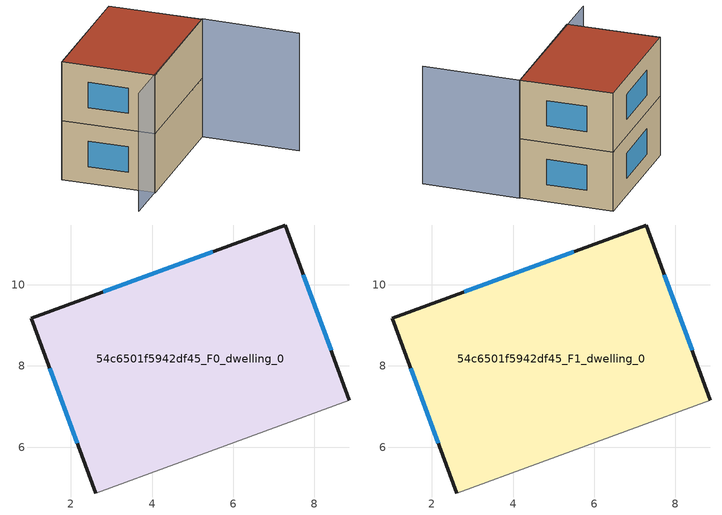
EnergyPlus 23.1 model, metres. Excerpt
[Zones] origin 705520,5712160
54c6501f5942df45_F0_dwelling_0
 floor ground (EU_floor_Construction): 7.28,11.47 8.86,7.16 2.61,4.87 1.02,9.17 z0
 wall outside (EU_wall_Construction): 8.86,7.16 7.28,11.47 1.02,9.17 2.61,4.87 z0:3
 wall adiabatic (EU_wall_Construction): 2.61,4.87 8.86,7.16 z0:3
 window (EU_Window_Construction): 1.48,7.94 2.16,6.09 / 5.5,10.82 2.8,9.83 / 8.41,8.39 7.73,10.24 z0.85:2.15
54c6501f5942df45_F1_dwelling_0
 floor to 54c6501f5942df45_F0_dwelling_0 (EU_floor_Construction): 7.28,11.47 8.86,7.16 2.61,4.87 1.02,9.17 z3
 wall outside (EU_wall_Construction): 8.86,7.16 7.28,11.47 1.02,9.17 2.61,4.87 z3:6
 wall adiabatic (EU_wall_Construction): 2.61,4.87 8.86,7.16 z3:6
 window (EU_Window_Construction): 1.48,7.94 2.16,6.09 / 5.5,10.82 2.8,9.83 / 8.41,8.39 7.73,10.24 z3.85:5.15
 roof outside (EU_roof_Construction): 8.86,7.16 7.28,11.47 1.02,9.17 2.61,4.87 z6
shading: 0.54,4.16 8.9,7.18 / 8.9,7.18 10.52,2.68 z0:6
[Building]
EU S2 Campaign: North Axis=0; Terrain=City; Solar Distribution=FullExterior
[Site:Location]
London: Latitude=51.5; Longitude=-0.5; Time Zone=0; Elevation=25
[SizingPeriod:WeatherFileDays]
AnnualSizingPeriod: Begin Month=1; Begin Day of Month=1; End Month=12; End Day of Month=31; Day of Week for Start Day=Monday; Use Weather File Daylight Saving Period=No; Use Weather File Rain and Snow Indicators=No
[MATERIAL]
EU_InternalMass_Material: Roughness=MediumRough; Thickness=0.1; Conductivity=1; Density=1800; Specific Heat=900; Thermal Absorptance=0.9; Solar Absorptance=0.7; Visible Absorptance=0.7
[MATERIAL:NOMASS] Roughness=MediumRough; Thermal Absorptance=0.9; Solar Absorptance=0.7; Visible Absorptance=0.7
Name | Thermal Resistance
EU_wall_NoMass | 0.71061
EU_roof_NoMass | 2.41608
EU_floor_NoMass | 1.75078
[WINDOWMATERIAL:SIMPLEGLAZINGSYSTEM]
EU_Window_SimpleGlazing: UFactor=2.64892; Solar Heat Gain Coefficient=0.76; Visible Transmittance=0.76
[CONSTRUCTION]
EU_wall_Construction: EU_wall_NoMass
EU_roof_Construction: EU_roof_NoMass
EU_floor_Construction: EU_floor_NoMass
EU_Window_Construction: EU_Window_SimpleGlazing
EU_InternalMass_Construction: EU_InternalMass_Material
[ZONE] Type=1; Multiplier=1; Ceiling Height=autocalculate; Volume=91.738; Floor Area=autocalculate; Part of Total Floor Area=Yes
54c6501f5942df45_F0_dwelling_0; 54c6501f5942df45_F1_dwelling_0
[INTERNALMASS] Construction=EU_InternalMass_Construction; Surface Area=30.5793
Name | Zone or ZoneList
54c6501f5942df45_F0_dwelling_0_EU_InternalMass | 54c6501f5942df45_F0_dwelling_0
54c6501f5942df45_F1_dwelling_0_EU_InternalMass | 54c6501f5942df45_F1_dwelling_0
[OTHEREQUIPMENT] Fuel Type=Electricity; Design Level Calculation Method=Watts/Area; Power per Zone Floor Area=1; Fraction Latent=0; Fraction Radiant=0; Fraction Lost=0; Carbon Dioxide Generation Rate=0; EndUse Subcategory=EU_Step8_InternalGains
Name | Zone or ZoneList or Space or SpaceList | Schedule
EU_Step8_InternalGain_54c6501f5942df45_F0_dwelling_0_f000 | 54c6501f5942df45_F0_dwelling_0 | EU_Step8_GainSchedule_54c6501f5942df45_F0_dwelling_0_f000
EU_Step8_InternalGain_54c6501f5942df45_F1_dwelling_0_f000 | 54c6501f5942df45_F1_dwelling_0 | EU_Step8_GainSchedule_54c6501f5942df45_F1_dwelling_0_f000
[ZONEVENTILATION:DESIGNFLOWRATE] Schedule=EU_AlwaysOn; Design Flow Rate Calculation Method=AirChanges/Hour; Air Changes per Hour=0.496673; Ventilation Type=Natural; Fan Pressure Rise=0; Fan Total Efficiency=1; Constant Term Coefficient=1; Temperature Term Coefficient=0; Velocity Term Coefficient=0; Velocity Squared Term Coefficient=0; Minimum Indoor Temperature=-100; Maximum Indoor Temperature=100; Delta Temperature=-100; Minimum Outdoor Temperature=-100; Maximum Outdoor Temperature=100; Maximum Wind Speed=40
Name | Zone or ZoneList or Space or SpaceList
EU_ConstantAir_54c6501f5942df45_F0_dwelling_0 | 54c6501f5942df45_F0_dwelling_0
EU_ConstantAir_54c6501f5942df45_F1_dwelling_0 | 54c6501f5942df45_F1_dwelling_0
[HVACTEMPLATE:THERMOSTAT] Constant Heating Setpoint=20; Constant Cooling Setpoint=50
EU_HeatOnly_54c6501f5942df45_F0_dwelling_0; EU_HeatOnly_54c6501f5942df45_F1_dwelling_0
[HVACTEMPLATE:ZONE:IDEALLOADSAIRSYSTEM] System Availability Schedule=EU_AlwaysOn; Maximum Heating Supply Air Temperature=50; Minimum Cooling Supply Air Temperature=13; Maximum Heating Supply Air Humidity Ratio=0.0156; Minimum Cooling Supply Air Humidity Ratio=0.0077; Heating Limit=NoLimit; Cooling Limit=NoLimit; Heating Availability Schedule=EU_AlwaysOn; Cooling Availability Schedule=EU_CoolingOff; Dehumidification Control Type=ConstantSensibleHeatRatio; Cooling Sensible Heat Ratio=0.7; Dehumidification Setpoint=60; Humidification Control Type=None; Humidification Setpoint=30; Outdoor Air Method=None; Outdoor Air Flow Rate per Person=0.00944; Outdoor Air Flow Rate per Zone Floor Area=0; Outdoor Air Flow Rate per Zone=0; Demand Controlled Ventilation Type=None; Outdoor Air Economizer Type=NoEconomizer; Heat Recovery Type=None; Sensible Heat Recovery Effectiveness=0.7; Latent Heat Recovery Effectiveness=0.65
Name | Template Thermostat
54c6501f5942df45_F0_dwelling_0 | EU_HeatOnly_54c6501f5942df45_F0_dwelling_0
54c6501f5942df45_F1_dwelling_0 | EU_HeatOnly_54c6501f5942df45_F1_dwelling_0
[SIZING:ZONE] Zone Cooling Design Supply Air Temperature Input Method=SupplyAirTemperature; Zone Cooling Design Supply Air Temperature=13; Zone Heating Design Supply Air Temperature Input Method=SupplyAirTemperature; Zone Heating Design Supply Air Temperature=50; Zone Cooling Design Supply Air Humidity Ratio=0.008; Zone Heating Design Supply Air Humidity Ratio=0.008; Cooling Design Air Flow Method=DesignDay; Cooling Design Air Flow Rate=0; Cooling Minimum Air Flow per Zone Floor Area=0.000762; Cooling Minimum Air Flow=0; Cooling Minimum Air Flow Fraction=0.2; Heating Design Air Flow Method=DesignDay; Heating Design Air Flow Rate=0; Heating Maximum Air Flow per Zone Floor Area=0.002032; Heating Maximum Air Flow=0.141576; Heating Maximum Air Flow Fraction=0.3; Account for Dedicated Outdoor Air System=No; Dedicated Outdoor Air System Control Strategy=NeutralSupplyAir; Dedicated Outdoor Air Low Setpoint Temperature for Design=autosize; Dedicated Outdoor Air High Setpoint Temperature for Design=autosize; Zone Load Sizing Method=Sensible Load Only No Latent Load; Zone Latent Cooling Design Supply Air Humidity Ratio Input Method=HumidityRatioDifference; Zone Cooling Design Supply Air Humidity Ratio Difference=0.005; Zone Latent Heating Design Supply Air Humidity Ratio Input Method=HumidityRatioDifference; Zone Humidification Design Supply Air Humidity Ratio Difference=0.005
54c6501f5942df45_F0_dwelling_0; 54c6501f5942df45_F1_dwelling_0
[SCHEDULE:CONSTANT]
Name | Hourly Value
EU_AlwaysOn | 1
EU_CoolingOff | 0
[SCHEDULE:FILE] Column Number=1; Rows to Skip at Top=0; Number of Hours of Data=8760; Column Separator=Comma; Interpolate to Timestep=No; Minutes per Item=60; Adjust Schedule for Daylight Savings=Yes
Name | File
EU_Step8_GainSchedule_54c6501f5942df45_F0_dwelling_0_f000 | ../../schedules/54c6501f5942df45/54c6501f5942df45_F0_dwelling_0_f000_gain.csv
EU_Step8_GainSchedule_54c6501f5942df45_F1_dwelling_0_f000 | ../../schedules/54c6501f5942df45/54c6501f5942df45_F1_dwelling_0_f000_gain.csv
